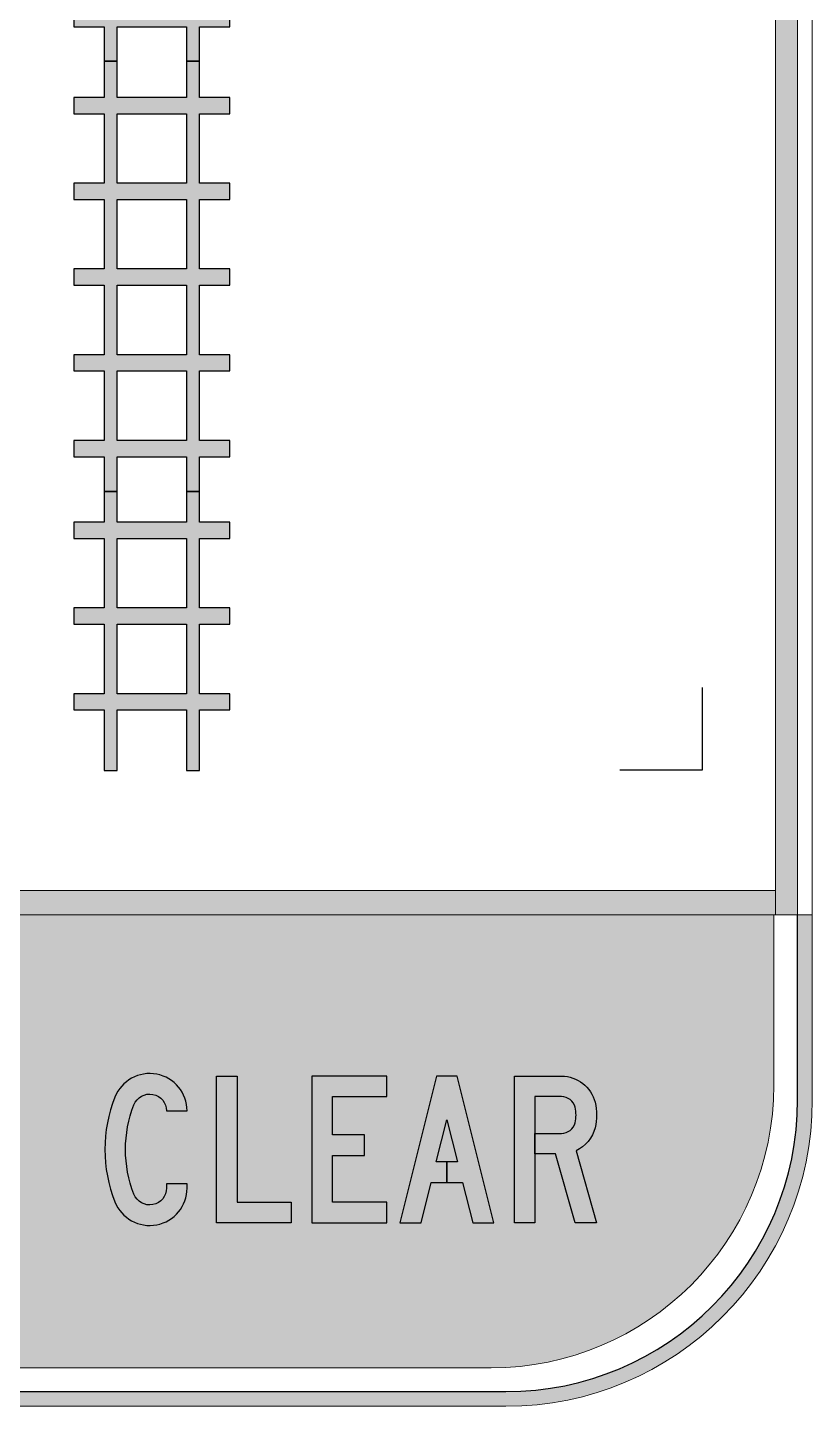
# Model space of a CAD drawing. Header units: millimetres. Extents: x 1 to 237, y 48 to 174.
# Drawn here: x 59.2 to 91.3, y 53.6 to 109.9 of the extents above; entities that cross this region are included whole.
import ezdxf

# ---------------------------------------------------------------- set-up
doc = ezdxf.new("R2010")
doc.units = ezdxf.units.MM
doc.layers.add('A.S.1743 RED COLOUR', color=7, linetype='Continuous', lineweight=0, true_color=0xaa272f)
for name, color, linetype in [('GREY', 8, 'Continuous'), ('L18', 4, 'Continuous'), ('RED Standard Colour', 10, 'Continuous'), ('WHITE COLOUR LAYER', 255, 'Continuous')]:
    doc.layers.add(name, color=color, linetype=linetype)
doc.layers.add('GSBWFILL', color=4, linetype='Continuous', lineweight=0)

# ---------------------------------------------------------------- blocks, each defined once
blk = doc.blocks.new('xU257')
at = {"layer": 'WHITE COLOUR LAYER'}
for points in [[(-333.8585094752875, 74.41861407672332), (-342.2585094752876, 74.41861407672332), (-342.2585094752876, 14.41861407672332), (-333.8585094752875, 14.41861407672332), (-333.8585094752875, 33.6186140767233), (-328.111157276149, 43.76978159727986), (-317.5825880218861, 14.41861407672331), (-308.6585094752877, 14.41861407672332), (-322.6482153576405, 53.41861407672332), (-310.7585094752876, 74.41861407672332), (-320.4114062920478, 74.41861407672332), (-333.8585094752875, 50.66788637645544)], [(-290.0585094752864, 22.81861407672318), (-290.0585094752864, 42.01861407672317), (-276.9141472172087, 42.01861407672317), (-276.9141472172087, 50.4186140767232), (-290.0585094752864, 50.4186140767232), (-290.0585094752864, 66.01861407672317), (-267.8585094752866, 66.01861407672317), (-267.8585094752866, 74.4186140767232), (-298.4585094752865, 74.4186140767232), (-298.4585094752865, 14.4186140767232), (-267.8585094752866, 14.4186140767232), (-267.8585094752866, 22.81861407672318)], [(-249.2585094752853, 22.81861407672318), (-249.2585094752853, 42.01861407672317), (-236.1141472172076, 42.01861407672317), (-236.1141472172076, 50.4186140767232), (-249.2585094752853, 50.4186140767232), (-249.2585094752853, 66.01861407672317), (-227.0585094752855, 66.01861407672317), (-227.0585094752855, 74.4186140767232), (-257.6585094752854, 74.4186140767232), (-257.6585094752854, 14.4186140767232), (-227.0585094752855, 14.4186140767232), (-227.0585094752855, 22.81861407672318)], [(-197.8613672014699, 66.01861407672334, -0.3100289792550425), (-192.543539073371, 62.37061407672337, -0.1862436022909782), (-192.543539073371, 52.86661407672331, -0.3100289792550441), (-197.8613672014699, 49.21861407672333), (-208.4555094752843, 49.21861407672333), (-208.4555094752843, 40.81861407672329), (-197.8613672014699, 40.81861407672329, 0.3100289792550419), (-184.706739726699, 49.84261407672315, 0.186243602290981), (-184.706739726699, 65.39461407672344, 0.310028979255042), (-197.8613672014699, 74.41861407672332), (-216.8585094752843, 74.41861407672332), (-216.8585094752843, 14.41861407672332), (-208.4585094752842, 14.41861407672332), (-208.4585094752842, 66.01861407672334)], [(-112.1585094752841, 66.01861407672317), (-123.258509475284, 66.01861407672317), (-123.258509475284, 74.4186140767232), (-92.65850947528406, 74.4186140767232), (-92.65850947528406, 66.01861407672317), (-103.758509475284, 66.01861407672317), (-103.758509475284, 14.4186140767232), (-112.1585094752841, 14.4186140767232)], [(-84.25850947528306, 14.41861407672332), (-75.85850947528297, 14.41861407672332), (-75.85850947528297, 66.01861407672334), (-64.9777128155761, 66.01861407672334, -0.3448814639906147), (-59.44430735419883, 61.68661407672337, -0.1217796334961353), (-59.44430735419884, 55.3506140767233, -0.3448814639906148), (-64.9777128155761, 51.01861407672334), (-75.85550947528304, 51.01861407672334), (-75.85550947528304, 42.6186140767233), (-67.4214701867113, 42.6186140767233), (-59.3923517418425, 14.41861407672332), (-50.65850947528315, 14.41861407672332), (-59.05850947528302, 43.92123028876637, 0.2276138286676584), (-51.28981509532694, 53.3346140767234, 0.1217796334961323), (-51.28981509532694, 63.70261407672324, 0.3448814639906161), (-64.97771281557607, 74.41861407672332), (-84.25850947528306, 74.41861407672332)], [(-26.05850947528211, 56.58452682153495), (-21.74203128907925, 39.31861407672329), (-26.05550947528218, 39.31861407672329), (-26.05550947528218, 30.91861407672332), (-19.64203128907934, 30.91861407672331), (-15.51703128907934, 14.41861407672332), (-6.858509475282062, 14.41861407672331), (-21.85850947528206, 74.41861407672332), (-30.25850947528215, 74.41861407672332), (-45.25850947528215, 14.41861407672331), (-36.5999876614851, 14.41861407672332), (-32.4749876614851, 30.91861407672332), (-26.05850947528211, 30.91861407672332), (-26.05850947528211, 39.31861407672329), (-30.37498766148497, 39.31861407672329)], [(4.412825316839864, 65.79312173536661, 0.1904761904761903), (4.412825316839863, 23.04410641808001, 0.82750277744914), (33.94149052471721, 28.66861407672332), (33.94149052471721, 30.31861407672335), (25.54149052471735, 30.31861407672329), (25.54149052471735, 28.66861407672334, -0.8275027774491394), (12.22464150940005, 26.13207140713909, -0.1904761904761905), (12.22464150940004, 62.70515674630757, -0.8275027774491411), (25.54149052471735, 60.16861407672332), (33.94149052471721, 60.16861407672332, 0.8275027774491411)], [(54.34149052471776, 74.41861407672332), (45.94149052471766, 74.41861407672332), (45.94149052471766, 14.41861407672332), (54.34149052471776, 14.41861407672332), (54.34149052471776, 33.6186140767233), (60.08884272385626, 43.76978159727986), (70.61741197811921, 14.41861407672331), (79.54149052471757, 14.41861407672332), (65.55178464236474, 53.41861407672332), (77.44149052471766, 74.41861407672332), (67.78859370795749, 74.41861407672332), (54.34149052471776, 50.66788637645544)], [(184.4128253168417, 65.79312173536661, 0.1904761904761903), (184.4128253168417, 23.04410641808001, 0.82750277744914), (213.941490524719, 28.66861407672332), (213.941490524719, 30.31861407672335), (205.5414905247192, 30.31861407672329), (205.5414905247192, 28.66861407672334, -0.8275027774491394), (192.2246415094019, 26.13207140713909, -0.1904761904761905), (192.2246415094019, 62.70515674630757, -0.8275027774491411), (205.5414905247192, 60.16861407672332), (213.941490524719, 60.16861407672332, 0.8275027774491411)], [(225.9414905247195, 74.4186140767232), (234.3414905247196, 74.4186140767232), (234.3414905247196, 22.81861407672318), (256.5414905247194, 22.81861407672318), (256.5414905247194, 14.4186140767232), (225.9414905247195, 14.4186140767232)], [(273.3414905247205, 22.81861407672318), (273.3414905247205, 42.01861407672317), (286.4858527827982, 42.01861407672317), (286.4858527827982, 50.4186140767232), (273.3414905247205, 50.4186140767232), (273.3414905247205, 66.01861407672317), (295.5414905247203, 66.01861407672317), (295.5414905247203, 74.4186140767232), (264.9414905247204, 74.4186140767232), (264.9414905247204, 14.4186140767232), (295.5414905247203, 14.4186140767232), (295.5414905247203, 22.81861407672318)], [(320.1414905247213, 56.58452682153495), (324.4579687109242, 39.31861407672329), (320.1444905247213, 39.31861407672329), (320.1444905247213, 30.91861407672332), (326.5579687109241, 30.91861407672331), (330.6829687109241, 14.41861407672332), (339.3414905247214, 14.41861407672331), (324.3414905247214, 74.41861407672332), (315.9414905247213, 74.41861407672332), (300.9414905247213, 14.41861407672331), (309.6000123385184, 14.41861407672332), (313.7250123385184, 30.91861407672332), (320.1414905247213, 30.91861407672332), (320.1414905247213, 39.31861407672329), (315.8250123385185, 39.31861407672329)], [(347.7414905247215, 14.41861407672332), (356.1414905247216, 14.41861407672332), (356.1414905247216, 66.01861407672334), (367.0222871844285, 66.01861407672334, -0.3448814639906147), (372.5556926458057, 61.68661407672337, -0.1217796334961353), (372.5556926458057, 55.3506140767233, -0.3448814639906148), (367.0222871844285, 51.01861407672334), (356.1444905247215, 51.01861407672334), (356.1444905247215, 42.6186140767233), (364.5785298132932, 42.6186140767233), (372.607648258162, 14.41861407672332), (381.3414905247214, 14.41861407672332), (372.9414905247215, 43.92123028876637, 0.2276138286676584), (380.7101849046776, 53.3346140767234, 0.1217796334961323), (380.7101849046776, 63.70261407672324, 0.3448814639906161), (367.0222871844285, 74.41861407672332), (347.7414905247215, 74.41861407672332)]]:
    blk.add_hatch(color=256, dxfattribs=at).paths.add_polyline_path(points)
h = blk.add_hatch(color=256, dxfattribs=at)
edge = h.paths.add_edge_path()
edge.add_ellipse((-89.80016320178129, -243.0047871427959), major_axis=(-0.000141214492434077, 344.7373032223096), ratio=0.9999997560832006, start_angle=325.3909136444338, end_angle=327.10462538884815, ccw=False)
edge.add_ellipse((96.09811370986858, 26.37899969973455), major_axis=(6.652091662209544e-06, 17.43650757557), ratio=0.9999997560831042, start_angle=307.88453943523416, end_angle=325.3909589730145, ccw=False)
edge.add_ellipse((102.0643003755508, 31.02096176960737), major_axis=(1.170912433739543e-06, 9.877194607283052), ratio=0.9999997560832031, start_angle=270.0000067922445, end_angle=307.88452436893357, ccw=False)
edge.add_ellipse((100.3608919486967, 31.02096176960816), major_axis=(-1.272611264048549e-06, 11.58060344962854), ratio=0.9999997560830898, start_angle=260.8628950254252, end_angle=269.99999370367135, ccw=False)
edge.add_ellipse((102.4933132936349, 30.67798682448796), major_axis=(4.196843329699215e-08, 9.420775951049464), ratio=0.9999997560831416, start_angle=227.2967340433791, end_angle=260.86290157700194, ccw=False)
edge.add_ellipse((103.6611804198355, 29.60018652287431), major_axis=(4.637045980946032e-07, 7.831572446150958), ratio=0.9999997560831377, start_angle=180.0000033924617, end_angle=227.2967371806064, ccw=False)
edge.add_ellipse((103.6611804198353, 30.91881773392555), major_axis=(1.036407962353523e-06, 9.150203657202153), ratio=0.9999997560829311, start_angle=161.078960015298, end_angle=180.0000064896716, ccw=False)
edge.add_ellipse((102.6183727925179, 27.87667207805964), major_axis=(-4.040889080522715e-07, 5.934290339093451), ratio=0.9999997560831964, start_angle=139.3132967064176, end_angle=161.0789496241378, ccw=False)
edge.add_ellipse((105.0787122255106, 30.73842474542062), major_axis=(6.087661342847727e-07, 9.708267208084107), ratio=0.9999997560831262, start_angle=109.4306430600183, end_angle=139.3133042006959, ccw=False)
edge.add_ellipse((108.8702619377523, 32.07582567881303), major_axis=(5.352481244335621e-07, 13.7287768131565), ratio=0.9999997560831122, start_angle=90.00110456549481, end_angle=109.430270710071, ccw=False)
edge.add_line((95.14148847581714, 32.07556154651866), (86.74149052471876, 32.07556154651866))
edge.add_ellipse((108.8702619087874, 32.07582567128293), major_axis=(-1.851738922286065e-06, 22.12877678322895), ratio=0.9999997560830339, start_angle=90.00067907673369, end_angle=109.4304045150751)
edge.add_ellipse((105.0787122255106, 30.73842474542062), major_axis=(-6.155751671775347e-07, 18.10826720808454), ratio=0.9999997560831058, start_angle=109.4306375195114, end_angle=139.3132986601874)
edge.add_ellipse((102.6183727925179, 27.87667207805953), major_axis=(-2.987381532154082e-06, 14.33429033909334), ratio=0.9999997560832123, start_angle=139.3132886670088, end_angle=161.0789415847266)
edge.add_ellipse((103.6611804198353, 30.91881773392561), major_axis=(-1.658965511313553e-07, 17.5502036572023), ratio=0.999999756083098, start_angle=161.0789529840302, end_angle=179.9999994584016)
edge.add_ellipse((103.6611804198355, 29.60018652287431), major_axis=(3.633154336474018e-07, 16.231572446151), ratio=0.9999997560831246, start_angle=180.0000012824663, end_angle=227.2967350706103)
edge.add_ellipse((102.4933132936367, 30.67798682448711), major_axis=(-3.261970941628492e-06, 17.82077595104589), ratio=0.9999997560831922, start_angle=227.2967233005352, end_angle=260.8628908341615)
edge.add_ellipse((100.3608919487024, 31.02096176960771), major_axis=(-6.529054334874547e-06, 19.98060344959749), ratio=0.9999997560843303, start_angle=260.8628825992254, end_angle=269.9999812774826)
edge.add_ellipse((102.0643003755508, 31.02096176960737), major_axis=(-3.734099974945906e-07, 18.2771946072841), ratio=0.9999997560831209, start_angle=269.9999988294259, end_angle=307.8845164061107)
edge.add_ellipse((96.09811370986836, 26.37899969973449), major_axis=(-5.342453821293152e-06, 25.83650757557342), ratio=0.9999997560831375, start_angle=-52.11549427089231, end_angle=-34.60907473311667)
edge.add_ellipse((-89.80016320178106, -243.0047871427942), major_axis=(3.918966688565106e-06, 353.1373032223103), ratio=0.9999997560831341, start_angle=-34.60906224969317, end_angle=-32.89535050527851)
edge.add_ellipse((107.7354370576993, 62.39316636821007), major_axis=(-1.182772038948497e-05, 10.57720351891233), ratio=0.9999997560832363, start_angle=133.0175353010033, end_angle=147.1045847891551, ccw=False)
edge.add_ellipse((105.182872102285, 60.01139416481516), major_axis=(1.595739218391298e-07, 7.086010333342606), ratio=0.9999997560831323, start_angle=90.00000129027569, end_angle=133.0176006609939, ccw=False)
edge.add_ellipse((105.1540742467521, 60.01138868952484), major_axis=(1.515003574093909e-07, 7.057212470787623), ratio=0.9999997560831133, start_angle=359.9998818269548, end_angle=449.9999567774525, ccw=False)
edge.add_ellipse((105.1540889244782, 60.53792025443306), major_axis=(-3.841668517584085e-07, 6.53068090586409), ratio=0.9999997560831704, start_angle=318.67846814809025, end_angle=359.9999963722307, ccw=False)
edge.add_ellipse((104.6551106640936, 59.97037530703676), major_axis=(-6.283418625597883e-07, 7.286383686798736), ratio=0.9999997560831042, start_angle=269.9999950590952, end_angle=318.6784665776032, ccw=False)
edge.add_line((111.9414925736203, 59.97037530703676), (120.3414905247184, 59.97037530703676))
edge.add_ellipse((104.6551106640936, 59.97037530703676), major_axis=(4.962394877465376e-07, 15.68638368679838), ratio=0.9999997560831337, start_angle=-89.99999818744575, end_angle=-41.32152666893488)
edge.add_ellipse((105.1540889244782, 60.53792025443306), major_axis=(-3.071549122186359e-07, 14.93068090586405), ratio=0.999999756083148, start_angle=-41.32152966018196, end_angle=-1.436039293008929e-06)
edge.add_ellipse((105.1540687714632, 60.01139416481521), major_axis=(-4.825792564521863e-09, 15.45720699549512), ratio=0.9999997560831264, start_angle=-7.496838461612788e-05, end_angle=89.99999998211206)
edge.add_ellipse((105.1828721022839, 60.0113941648147), major_axis=(1.899286810749019e-07, 15.48601033334143), ratio=0.9999997560831249, start_angle=90.00000070270391, end_angle=133.0176000734255)
edge.add_ellipse((107.7354370576995, 62.39316636821002), major_axis=(-4.325502566862078e-06, 18.97720351891704), ratio=0.9999997560831535, start_angle=133.0175863112055, end_angle=147.1046357993634)
for p, q in [((111.9414925736203, 59.97037530703676), (120.3414905247184, 59.97037530703676)), ((95.14148847581714, 32.07556154651866), (86.74149052471876, 32.07556154651866))]:
    blk.add_line(p, q, dxfattribs=at)
for points in [[(-328.111157276149, 43.76978159727986), (-333.8585094752875, 33.6186140767233), (-333.8585094752875, 14.41861407672332), (-342.2585094752876, 14.41861407672332), (-342.2585094752876, 74.41861407672332), (-333.8585094752875, 74.41861407672332), (-333.8585094752875, 50.66788637645544), (-320.4114062920478, 74.41861407672332), (-310.7585094752876, 74.41861407672332), (-322.6482153576405, 53.41861407672332), (-308.6585094752877, 14.41861407672332), (-317.5825880218861, 14.41861407672332)], [(-290.0585094752864, 22.81861407672329), (-290.0585094752864, 42.01861407672334), (-276.9141472172087, 42.01861407672334), (-276.9141472172087, 50.41861407672332), (-290.0585094752864, 50.41861407672332), (-290.0585094752864, 66.01861407672334), (-267.8585094752866, 66.01861407672334), (-267.8585094752866, 74.41861407672332), (-298.4585094752865, 74.41861407672332), (-298.4585094752865, 14.41861407672332), (-267.8585094752866, 14.41861407672332), (-267.8585094752866, 22.81861407672329)], [(-249.2585094752853, 22.81861407672329), (-249.2585094752853, 42.01861407672334), (-236.1141472172076, 42.01861407672334), (-236.1141472172076, 50.41861407672332), (-249.2585094752853, 50.41861407672332), (-249.2585094752853, 66.01861407672334), (-227.0585094752855, 66.01861407672334), (-227.0585094752855, 74.41861407672332), (-257.6585094752854, 74.41861407672332), (-257.6585094752854, 14.41861407672332), (-227.0585094752855, 14.41861407672332), (-227.0585094752855, 22.81861407672329)], [(-112.1585094752841, 66.01861407672334), (-123.258509475284, 66.01861407672334), (-123.258509475284, 74.41861407672332), (-92.65850947528406, 74.41861407672332), (-92.65850947528406, 66.01861407672334), (-103.758509475284, 66.01861407672334), (-103.758509475284, 14.41861407672332), (-112.1585094752841, 14.41861407672332)], [(-26.05850947528211, 39.31861407672329), (-30.37498766148497, 39.31861407672329), (-26.05850947528211, 56.58452682153495), (-21.74203128907925, 39.31861407672329), (-26.05550947528218, 39.31861407672329), (-26.05550947528218, 30.91861407672332), (-19.64203128907934, 30.91861407672332), (-15.51703128907934, 14.41861407672332), (-6.858509475282062, 14.41861407672332), (-21.85850947528206, 74.41861407672332), (-30.25850947528215, 74.41861407672332), (-45.25850947528215, 14.41861407672332), (-36.5999876614851, 14.41861407672332), (-32.4749876614851, 30.91861407672332), (-26.05850947528211, 30.91861407672332)], [(60.08884272385626, 43.76978159727986), (54.34149052471776, 33.6186140767233), (54.34149052471776, 14.41861407672332), (45.94149052471766, 14.41861407672332), (45.94149052471766, 74.41861407672332), (54.34149052471776, 74.41861407672332), (54.34149052471776, 50.66788637645544), (67.78859370795749, 74.41861407672332), (77.44149052471766, 74.41861407672332), (65.55178464236474, 53.41861407672332), (79.54149052471757, 14.41861407672332), (70.61741197811921, 14.41861407672332)], [(225.9414905247195, 74.41861407672332), (234.3414905247196, 74.41861407672332), (234.3414905247196, 22.81861407672329), (256.5414905247194, 22.81861407672329), (256.5414905247194, 14.41861407672332), (225.9414905247195, 14.41861407672332)], [(273.3414905247205, 22.81861407672329), (273.3414905247205, 42.01861407672334), (286.4858527827982, 42.01861407672334), (286.4858527827982, 50.41861407672332), (273.3414905247205, 50.41861407672332), (273.3414905247205, 66.01861407672334), (295.5414905247203, 66.01861407672334), (295.5414905247203, 74.41861407672332), (264.9414905247204, 74.41861407672332), (264.9414905247204, 14.41861407672332), (295.5414905247203, 14.41861407672332), (295.5414905247203, 22.81861407672329)], [(320.1414905247213, 39.31861407672329), (315.8250123385185, 39.31861407672329), (320.1414905247213, 56.58452682153495), (324.4579687109242, 39.31861407672329), (320.1444905247213, 39.31861407672329), (320.1444905247213, 30.91861407672332), (326.5579687109241, 30.91861407672332), (330.6829687109241, 14.41861407672332), (339.3414905247214, 14.41861407672332), (324.3414905247214, 74.41861407672332), (315.9414905247213, 74.41861407672332), (300.9414905247213, 14.41861407672332), (309.6000123385184, 14.41861407672332), (313.7250123385184, 30.91861407672332), (320.1414905247213, 30.91861407672332)]]:
    blk.add_lwpolyline(points, close=True, dxfattribs=at)
for points in [[(-197.8613672014699, 49.21861407672333), (-208.4555094752843, 49.21861407672333), (-208.4555094752843, 40.81861407672329), (-197.8613672014699, 40.81861407672329, 0.3100289792550437), (-184.706739726699, 49.84261407672329, 0.1862436022909776), (-184.706739726699, 65.39461407672331, 0.3100289792550436), (-197.8613672014699, 74.41861407672332), (-216.8585094752843, 74.41861407672332), (-216.8585094752843, 14.41861407672332), (-208.4585094752842, 14.41861407672332), (-208.4585094752842, 66.01861407672334), (-197.8613672014699, 66.01861407672334, -0.3100289792550436), (-192.543539073371, 62.37061407672331, -0.1862436022909774), (-192.543539073371, 52.86661407672329, -0.3100289792550437)], [(-64.97771281557607, 51.01861407672334, 0.3448814639906154), (-59.44430735419883, 55.35061407672333, 0.1217796334961341), (-59.44430735419883, 61.68661407672334, 0.3448814639906151), (-64.97771281557607, 66.01861407672334), (-75.85850947528297, 66.01861407672334), (-75.85850947528297, 14.41861407672332), (-84.25850947528306, 14.41861407672332), (-84.25850947528306, 74.41861407672332), (-64.97771281557607, 74.41861407672332, -0.3448814639906151), (-51.28981509532696, 63.70261407672331, -0.1217796334961341), (-51.28981509532696, 53.33461407672331, -0.2276138286676568), (-59.05850947528302, 43.92123028876637), (-50.65850947528315, 14.41861407672332), (-59.3923517418425, 14.41861407672332), (-67.4214701867113, 42.6186140767233), (-75.85550947528304, 42.6186140767233), (-75.85550947528304, 51.01861407672334)], [(25.54149052471735, 28.66861407672332, -0.8275027774491405), (12.22464150940004, 26.13207140713911, -0.1904761904761905), (12.22464150940004, 62.70515674630758, -0.8275027774491404), (25.54149052471735, 60.16861407672332), (33.94149052471721, 60.16861407672332, 0.8275027774491404), (4.412825316839871, 65.79312173536664, 0.1904761904761905), (4.412825316839871, 23.04410641807999, 0.8275027774491405), (33.94149052471721, 28.66861407672332), (33.94149052471721, 30.31861407672335), (25.54149052471735, 30.31861407672329)], [(205.5414905247192, 28.66861407672332, -0.8275027774491405), (192.2246415094019, 26.13207140713911, -0.1904761904761905), (192.2246415094019, 62.70515674630758, -0.8275027774491404), (205.5414905247192, 60.16861407672332), (213.941490524719, 60.16861407672332, 0.8275027774491404), (184.4128253168417, 65.79312173536664, 0.1904761904761905), (184.4128253168417, 23.04410641807999, 0.8275027774491405), (213.941490524719, 28.66861407672332), (213.941490524719, 30.31861407672335), (205.5414905247192, 30.31861407672329)], [(367.0222871844285, 51.01861407672334, 0.3448814639906154), (372.5556926458057, 55.35061407672333, 0.1217796334961341), (372.5556926458057, 61.68661407672334, 0.3448814639906151), (367.0222871844285, 66.01861407672334), (356.1414905247216, 66.01861407672334), (356.1414905247216, 14.41861407672332), (347.7414905247215, 14.41861407672332), (347.7414905247215, 74.41861407672332), (367.0222871844285, 74.41861407672332, -0.3448814639906151), (380.7101849046776, 63.70261407672331, -0.1217796334961341), (380.7101849046776, 53.33461407672331, -0.2276138286676568), (372.9414905247215, 43.92123028876637), (381.3414905247214, 14.41861407672332), (372.607648258162, 14.41861407672332), (364.5785298132932, 42.6186140767233), (356.1444905247215, 42.6186140767233), (356.1444905247215, 51.01861407672334)]]:
    blk.add_lwpolyline(points, format="xyb", close=True, dxfattribs=at)
for centre, major_axis, ratio, start_param, end_param in [((105.1540687714632, 60.01139416481521), (-4.825792564521863e-09, 15.45720699549512), 0.9999997560831264, -1.308445146452897e-06, 1.570796326482693), ((105.1540889244782, 60.53792025443306), (-3.071549122186359e-07, 14.93068090586405), 0.999999756083148, -0.7211967445306688, -2.506361385101741e-08), ((104.6551106640936, 59.97037530703676), (4.962394877465359e-07, 15.68638368679835), 0.9999997560831337, -1.570796295159857, -0.7211966923235585), ((105.1540742467521, 60.01138868952484), (1.488579093893573e-07, 7.057212470787619), 0.9999997560831135, -2.062883158071571e-06, 1.5707955720447), ((105.1540889244782, 60.53792025443306), (-3.825413212995263e-07, 6.530680905864063), 0.9999997560831699, -0.721196782534629, -6.30676111335049e-08), ((104.6551106640936, 59.97037530703676), (-6.318560787933426e-07, 7.286383686798716), 0.9999997560831042, 4.712388893667334, 5.561988496503583), ((105.1828721022839, 60.0113941648147), (1.899286810749018e-07, 15.48601033334143), 0.9999997560831249, 1.570796339059394, 2.321595084382325), ((105.182872102285, 60.01139416481516), (1.614187070627035e-07, 7.086010333342606), 0.9999997560831323, 1.570796349574797, 2.32159509489767), ((107.7354370576993, 62.39316636821007), (-1.171795366387323e-05, 10.57720351891243), 0.999999756083236, 2.321593964267963, 2.567459359727596), ((-89.80016320178106, -243.0047871427942), (5.901502751877566e-06, 353.13730322231), 0.9999997560831329, -0.6040420816707557, -0.5741321693006245), ((107.7354370576995, 62.39316636821002), (-4.325502566862078e-06, 18.97720351891703), 0.9999997560831535, 2.321594844186274, 2.567460239646011), ((-89.80016320178129, -243.0047871427959), (5.714698347820745e-06, 344.7373032223128), 0.9999997560831216, -0.6040420818054315, -0.5741321694353003), ((96.09811370986836, 26.37899969973449), (-5.342453821293152e-06, 25.83650757557342), 0.9999997560831375, -0.9095869663313124, -0.6040423051616637), ((96.09811370986858, 26.37899969973455), (6.620713867946002e-06, 17.43650757557001), 0.9999997560831042, -0.9095863798479733, -0.6040417186782423), ((102.0643003755508, 31.02096176960737), (-3.734099974945906e-07, 18.2771946072841), 0.9999997560831209, 4.712388959954317, 5.37359852719713), ((102.0643003755508, 31.02096176960737), (1.166657663515457e-06, 9.877194607283057), 0.9999997560832027, -1.570796208678627, -0.9095866414357453), ((108.8702619087874, 32.07582567128293), (-1.851021750449063e-06, 22.1287767832289), 0.9999997560830339, 1.57080817895218, 1.909920860609738), ((108.8702619377523, 32.07582567881303), (5.627041614727174e-07, 13.72877681315646), 0.9999997560831144, 1.570815607099473, 1.90991852723934), ((102.4933132936349, 30.67798682448796), (-4.537128297654648e-07, 9.42077595104923), 0.9999997560831616, 3.967076335471083, 4.552916476208842), ((100.3608919486967, 31.02096176960816), (-1.247483686102489e-06, 11.58060344962871), 0.9999997560830747, 4.552916416647806, 4.712388872662821), ((100.3608919487024, 31.02096176960771), (-6.529054334874547e-06, 19.98060344959749), 0.9999997560843303, 4.552916197599906, 4.712388653615116), ((105.0787122255106, 30.73842474542062), (-6.155751671775347e-07, 18.10826720808454), 0.9999997560831058, 1.909924927271914, 2.431475753434475), ((105.0787122255106, 30.73842474542062), (6.07379422752191e-07, 9.708267208084084), 0.999999756083126, 1.909925023829164, 2.431475849991752), ((102.6183727925179, 27.87667207805964), (-4.200818742604093e-07, 5.934290339093453), 0.9999997560831972, 2.431475716639751, 2.811358023900278), ((103.6611804198355, 29.60018652287431), (4.595520187919681e-07, 7.831572446150956), 0.9999997560831375, 3.141592712269184, 3.967076442311559), ((102.4933132936367, 30.67798682448711), (-2.791863247510185e-06, 17.82077595104618), 0.9999997560831819, 3.967076226968612, 4.552916367706406), ((102.6183727925179, 27.87667207805953), (-2.98738153215408e-06, 14.33429033909333), 0.9999997560832123, 2.431475579020606, 2.811357886281092), ((103.6611804198353, 30.91881773392555), (1.035036448453519e-06, 9.150203657202153), 0.9999997560829311, 2.811358207805356, 3.14159276670604), ((103.6611804198355, 29.60018652287431), (3.633154336474018e-07, 16.231572446151), 0.9999997560831246, 3.141592675973054, 3.967076406015416), ((103.6611804198353, 30.91881773392561), (-1.658965511313553e-07, 17.5502036572023), 0.999999756083098, 2.811358085236471, 3.141592644137118)]:
    blk.add_ellipse(centre, major_axis=major_axis, ratio=ratio, start_param=start_param, end_param=end_param, dxfattribs=at)

msp = doc.modelspace()

# ---------------------------------------------------------------- hatches: boundary and pattern name
at = {"layer": 'GSBWFILL'}
h = msp.add_hatch(color=256, dxfattribs=at)
h.dxf.hatch_style = 1
edge = h.paths.add_edge_path()
edge.add_line((90.64788589749543, 73.64356983005392), (90.64788589749543, 160.5185698300538))
edge.add_arc((78.12288589749542, 160.5185698300538), 12.525, 0, 90)
edge.add_line((78.12288589749542, 173.0435698300538), (14.37288589749534, 173.0435698300538))
edge.add_arc((14.37288589749534, 160.5185698300538), 12.525, 90, 180)
edge.add_line((1.847885897495337, 160.5185698300538), (1.847885897495371, 73.6435698300539))
edge.add_line((1.847885897495371, 73.64356983005392), (2.747885897495371, 73.64356983005392))
edge.add_line((2.747885897495371, 73.64356983005392), (2.747885897495348, 160.5185698300538))
edge.add_arc((14.37288589749535, 160.5185698300538), 11.625, 90, 180, ccw=False)
edge.add_line((14.37288589749535, 172.1435698300538), (78.12288589749542, 172.1435698300538))
edge.add_arc((78.12288589749542, 160.5185698300538), 11.625, 0, 90, ccw=False)
edge.add_line((89.74788589749542, 160.5185698300538), (89.74788589749538, 73.6435698300539))
edge.add_line((89.74788589749538, 73.64356983005392), (90.64788589749543, 73.64356983005392))
h = msp.add_hatch(color=256, dxfattribs=at)
h.dxf.hatch_style = 1
h.paths.add_polyline_path([(2.747885897495348, 74.64356983005392), (89.74788589749545, 74.64356983005392), (89.74788589749545, 73.64356983005392), (2.747885897495348, 73.64356983005392)])
at = {"layer": 'L18'}
h = msp.add_hatch(color=256, dxfattribs=at)
h.dxf.hatch_style = 1
h.paths.add_polyline_path([(65.66499527249543, 111.0498198300538), (65.66499527249543, 110.6224760800539), (62.8307765224954, 110.622476080054), (62.8307765224954, 111.0498198300538), (62.2995265224954, 111.0498198300538), (62.2995265224954, 110.6224760800539), (61.06038589749542, 110.6224760800538), (61.06038589749542, 109.9584135800539), (62.2995265224954, 109.9584135800538), (62.2995265224954, 108.554348789436), (62.8307765224954, 108.554348789436), (62.8307765224954, 109.9584135800538), (65.66499527249543, 109.9584135800538), (65.66499527249543, 108.554348789436), (66.19624527249543, 108.554348789436), (66.19624527249543, 109.9584135800536), (67.43538589749542, 109.9584135800539), (67.43538589749542, 110.6224760800538), (66.19624527249543, 110.6224760800539), (66.19624527249543, 111.0498198300538)])
h = msp.add_hatch(color=256, dxfattribs=at)
h.dxf.hatch_style = 1
h.paths.add_polyline_path([(62.2995265224954, 92.37665899881786), (62.2995265224954, 90.95565899881785), (62.8307765224954, 90.95565899881785), (62.8307765224954, 92.37665899881786), (65.66499527249543, 92.37665899881786), (65.66499527249543, 90.95565899881785), (66.19624527249543, 90.95565899881785), (66.19624527249543, 92.37665899881786), (67.43538589749532, 92.37665899881786), (67.43538589749542, 93.04065899881789), (66.19624527249543, 93.04065899881789), (66.19624527249543, 95.8826589988179), (67.43538589749542, 95.8826589988179), (67.43538589749542, 96.5467214988179), (66.19624527249543, 96.54672149881817), (66.19624527249543, 99.3889089988179), (67.43538589749542, 99.3889089988179), (67.43538589749542, 100.0529714988179), (66.19624527249543, 100.0529714988182), (66.19624527249543, 102.8951589988178), (67.43538589749542, 102.8951589988179), (67.43538589749542, 103.5592214988179), (66.19624527249543, 103.5592214988183), (66.19624527249543, 106.4014089988179), (67.43538589749542, 106.4014089988179), (67.43538589749542, 107.0654714988179), (66.19624527249543, 107.0654714988183), (66.19624527249543, 108.554348789436), (65.66499527249543, 108.554348789436), (65.66499527249543, 107.065471498818), (62.8307765224954, 107.0654714988181), (62.8307765224954, 108.554348789436), (62.2995265224954, 108.554348789436), (62.2995265224954, 107.065471498818), (61.06038589749542, 107.0654714988179), (61.06038589749542, 106.4014089988179), (62.2995265224954, 106.4014089988179), (62.2995265224954, 103.559221498818), (61.06038589749542, 103.5592214988179), (61.06038589749542, 102.8951589988179), (62.2995265224954, 102.8951589988179), (62.2995265224954, 100.052971498818), (61.06038589749542, 100.0529714988179), (61.06038589749542, 99.3889089988179), (62.2995265224954, 99.3889089988179), (62.2995265224954, 96.5467214988179), (61.06038589749542, 96.5467214988179), (61.06038589749542, 95.8826589988179), (62.2995265224954, 95.8826589988179), (62.2995265224954, 93.04065899881789), (61.06038589749542, 93.04065899881789), (61.06038589749542, 92.37665899881786)])
h.paths.add_polyline_path([(62.8307765224954, 93.04065899881789), (62.8307765224954, 95.88265899881782), (65.66499527249543, 95.8826589988179), (65.66499527249543, 93.04065899881789)], flags=16)
h.paths.add_polyline_path([(62.8307765224954, 96.54672149881809), (62.8307765224954, 99.38890899881781), (65.66499527249543, 99.3889089988179), (65.66499527249543, 96.54672149881799)], flags=16)
h.paths.add_polyline_path([(62.83077652249595, 100.0529714988181), (62.83077652249595, 102.8951589988178), (65.66499527249599, 102.8951589988179), (65.66499527249599, 100.052971498818)], flags=16)
h.paths.add_polyline_path([(62.8307765224954, 103.5592214988181), (62.8307765224954, 106.4014089988178), (65.66499527249543, 106.4014089988179), (65.66499527249543, 103.559221498818)], flags=16)
h = msp.add_hatch(color=256, dxfattribs=at)
h.dxf.hatch_style = 1
h.paths.add_polyline_path([(66.19624527249543, 79.54981983005382), (66.19624527249543, 82.02621210194539), (67.43538589749542, 82.02621210194548), (67.43538589749542, 82.69027460194539), (66.19624527249543, 82.69027460194566), (66.19624527249543, 85.5324621019453), (67.43538589749542, 85.53246210194548), (67.43538589749542, 86.19652460194538), (66.19624527249543, 86.19652460194575), (66.19624527249543, 89.03871210194539), (67.43538589749542, 89.03871210194548), (67.43538589749542, 89.70277460194539), (66.19624527249543, 89.70277460194575), (66.19624527249543, 90.95565899881785), (65.66499527249543, 90.95565899881785), (65.66499527249543, 89.70277460194548), (62.8307765224954, 89.70277460194558), (62.8307765224954, 90.95565899881785), (62.2995265224954, 90.95565899881785), (62.2995265224954, 89.70277460194548), (61.06038589749542, 89.70277460194539), (61.06038589749542, 89.03871210194548), (62.2995265224954, 89.03871210194539), (62.2995265224954, 86.19652460194548), (61.06038589749542, 86.19652460194538), (61.06038589749542, 85.53246210194548), (62.2995265224954, 85.53246210194538), (62.2995265224954, 82.69027460194548), (61.06038589749542, 82.69027460194539), (61.06038589749542, 82.02621210194548), (62.2995265224954, 82.02621210194539), (62.2995265224954, 79.54981983005382), (62.8307765224954, 79.54981983005382), (62.8307765224954, 82.0262121019453), (65.66499527249543, 82.02621210194539), (65.66499527249543, 79.54981983005382)])
h.paths.add_polyline_path([(65.66499527249599, 82.69027460194548), (62.83077652249595, 82.69027460194557), (62.83077652249595, 85.5324621019453), (65.66499527249599, 85.53246210194538)], flags=16)
h.paths.add_polyline_path([(65.66499527249543, 86.19652460194548), (62.8307765224954, 86.19652460194557), (62.8307765224954, 89.0387121019453), (65.66499527249543, 89.03871210194539)], flags=16)
at = {"layer": 'RED Standard Colour'}
h = msp.add_hatch(color=256, dxfattribs=at)
h.dxf.hatch_style = 1
edge = h.paths.add_edge_path()
edge.add_line((91.24788589749545, 66.08106983005382), (91.24788589749545, 71.74356983005381))
edge.add_line((91.24788589749545, 71.74356983005383), (91.24788589749545, 73.64356983005392))
edge.add_line((91.24788589749545, 73.64356983005392), (90.64788589749546, 73.64356983005392))
edge.add_line((90.64788589749544, 73.64356983005392), (90.64788589749544, 71.74356983005383))
edge.add_line((90.64788589749544, 71.74356983005383), (90.6478858974954, 66.08106983005378))
edge.add_arc((78.7228858974954, 66.08106983005382), 11.925, 270, 359.9999999999998, ccw=False)
edge.add_line((78.7228858974954, 54.15606983005382), (13.78075408455457, 54.15606983005384))
edge.add_arc((14.10620019881442, 66.41438413137291), 12.26263367646652, 181.520789005763, 268.4792109942381, ccw=False)
edge.add_line((1.847885897495348, 66.08893801711284), (1.847885897495348, 71.74356983005383))
edge.add_line((1.847885897495348, 71.74356983005383), (1.847885897495348, 73.64356983005395))
edge.add_line((1.847885897495348, 73.64356983005393), (1.247885897495348, 73.64356983005389))
edge.add_line((1.247885897495348, 73.64356983005389), (1.247885897495348, 71.74356983005383))
edge.add_line((1.247885897495348, 71.74356983005383), (1.247885897495405, 66.08106983005375))
edge.add_arc((14.10620019881443, 66.41438413137286), 12.86263367646647, 181.4848934660294, 268.5151065339708)
edge.add_line((13.77288589749535, 53.55606983005382), (78.72288589749544, 53.55606983005382))
edge.add_arc((78.72288589749544, 66.08106983005382), 12.52500000000001, 270, 360)
h = msp.add_hatch(color=256, dxfattribs=at)
h.dxf.hatch_style = 1
edge = h.paths.add_edge_path()
edge.add_line((2.747885897495348, 73.64356983005393), (2.747885897495348, 66.68106983005387))
edge.add_arc((14.42633651516559, 66.81011103615049), 11.67916351723159, 180.6330647669686, 269.737780407719)
edge.add_line((14.37288589749535, 55.13106983005382), (78.12288589749535, 55.13106983005382))
edge.add_arc((78.12288589749537, 66.68106983005386), 11.55000000000003, 269.9999999999999, 359.9999999999999)
edge.add_line((89.6728858974954, 66.68106983005383), (89.6728858974954, 73.64356983005389))
edge.add_line((89.6728858974954, 73.64356983005389), (2.747885897495351, 73.64356983005393))

# ---------------------------------------------------------------- linework, layer by layer
at = {"layer": 'A.S.1743 RED COLOUR'}
for points in [[(1.847885897495371, 73.64356983005392), (1.247885897495371, 73.64356983005392), (1.247885897495371, 71.74356983005383), (1.247885897495371, 66.08106983005382, 0.3991123665036098), (13.77288589749537, 53.55606983005382), (78.72288589749537, 53.55606983005382, 0.414213562373095), (91.2478858974954, 66.08106983005382), (91.2478858974954, 71.74356983005383), (91.2478858974954, 73.64356983005392), (90.64788589749543, 73.64356983005392)], [(1.247885897495371, 73.64356983005392), (1.247885897495371, 66.08106983005382, 0.3991123665036098), (13.77288589749537, 53.55606983005382), (78.72288589749542, 53.55606983005382, 0.414213562373095), (91.24788589749546, 66.08106983005382), (91.24788589749546, 73.64356983005392)], [(1.847885897495348, 73.64356983005392), (1.247885897495348, 73.64356983005392), (1.247885897495348, 71.74356983005383), (1.247885897495348, 66.08106983005382, 0.3991123665036098), (13.77288589749535, 53.55606983005382), (78.72288589749536, 53.55606983005382, 0.414213562373095), (91.24788589749538, 66.08106983005382), (91.24788589749538, 71.74356983005383), (91.24788589749538, 73.64356983005392), (90.6478858974954, 73.64356983005392)], [(1.247885897495348, 73.64356983005392), (1.247885897495348, 66.08106983005382, 0.3991123665036098), (13.77288589749535, 53.55606983005382), (78.7228858974954, 53.55606983005382, 0.414213562373095), (91.24788589749545, 66.08106983005382), (91.24788589749545, 73.64356983005392)]]:
    msp.add_lwpolyline(points, format="xyb", dxfattribs=at)
msp.add_lwpolyline([(2.747885897495348, 73.64356983005393), (2.747885897495348, 66.68106983005387, 0.4096442828383333), (14.37288589749535, 55.13106983005382), (78.12288589749535, 55.13106983005382, 0.4142135623730946), (89.6728858974954, 66.68106983005383), (89.6728858974954, 73.64356983005389)], format="xyb", close=True, dxfattribs=at)
at = {"layer": 'GREY'}
msp.add_lwpolyline([(86.74788589749534, 82.93731983005392), (86.74788589749534, 79.56231983005392), (83.37288589749534, 79.56231983005392)], dxfattribs=at)
at = {"layer": 'GSBWFILL'}
msp.add_lwpolyline([(91.2478858974954, 73.6435698300539), (91.24788589749542, 160.5185698300538, 0.414213562373095), (78.12288589749542, 173.6435698300538), (14.37288589749534, 173.6435698300538, 0.414213562373095), (1.247885897495337, 160.5185698300538), (1.247885897495371, 73.64356983005392)], format="xyb", dxfattribs=at)
at = {"layer": 'GSBWFILL', "linetype": 'Continuous', "transparency": 33554687}
msp.add_lwpolyline([(90.64788589749543, 73.64356983005392), (90.64788589749543, 160.5185698300538, 0.414213562373095), (78.12288589749542, 173.0435698300538), (14.37288589749534, 173.0435698300538, 0.414213562373095), (1.847885897495337, 160.5185698300538), (1.847885897495371, 73.64356983005392), (2.747885897495371, 73.64356983005392), (2.747885897495337, 160.5185698300538, -0.4142135623730951), (14.37288589749535, 172.1435698300538), (78.12288589749542, 172.1435698300538, -0.414213562373095), (89.74788589749542, 160.5185698300538), (89.74788589749538, 73.64356983005392)], format="xyb", close=True, dxfattribs=at).dxf.unprotected_set("ltscale", 0)
at = {"layer": 'GSBWFILL'}
msp.add_lwpolyline([(2.747885897495348, 74.64356983005392), (89.74788589749545, 74.64356983005392), (89.74788589749545, 73.64356983005392), (2.747885897495348, 73.64356983005392)], close=True, dxfattribs=at)
at = {"layer": 'L18'}
for points in [[(65.66499527249543, 111.0498198300538), (65.66499527249543, 110.6224760800539), (62.8307765224954, 110.622476080054), (62.8307765224954, 111.0498198300538), (62.2995265224954, 111.0498198300538), (62.2995265224954, 110.6224760800539), (61.06038589749542, 110.6224760800538), (61.06038589749542, 109.9584135800539), (62.2995265224954, 109.9584135800538), (62.2995265224954, 108.554348789436), (62.8307765224954, 108.554348789436), (62.8307765224954, 109.9584135800538), (65.66499527249543, 109.9584135800538), (65.66499527249543, 108.554348789436), (66.19624527249543, 108.554348789436), (66.19624527249543, 109.9584135800536), (67.43538589749542, 109.9584135800539), (67.43538589749542, 110.6224760800538), (66.19624527249543, 110.6224760800539), (66.19624527249543, 111.0498198300538)], [(62.2995265224954, 108.554348789436), (62.2995265224954, 107.065471498818), (61.06038589749542, 107.0654714988179), (61.06038589749542, 106.4014089988179), (62.2995265224954, 106.4014089988179), (62.2995265224954, 103.559221498818), (61.06038589749542, 103.5592214988179), (61.06038589749542, 102.8951589988179), (62.2995265224954, 102.8951589988179), (62.2995265224954, 100.052971498818), (61.06038589749542, 100.0529714988179), (61.06038589749542, 99.3889089988179), (62.2995265224954, 99.3889089988179), (62.2995265224954, 96.5467214988179), (61.06038589749542, 96.5467214988179), (61.06038589749542, 95.8826589988179), (62.2995265224954, 95.8826589988179), (62.2995265224954, 93.04065899881789), (61.06038589749542, 93.04065899881789), (61.06038589749542, 92.37665899881786), (62.2995265224954, 92.37665899881786), (62.2995265224954, 90.95565899881785), (62.8307765224954, 90.95565899881785), (62.8307765224954, 92.37665899881786), (65.66499527249543, 92.37665899881786), (65.66499527249543, 90.95565899881785), (66.19624527249543, 90.95565899881785), (66.19624527249543, 92.37665899881786), (67.43538589749532, 92.37665899881786), (67.43538589749542, 93.04065899881789), (66.19624527249543, 93.04065899881789), (66.19624527249543, 95.8826589988179), (67.43538589749542, 95.8826589988179), (67.43538589749542, 96.5467214988179), (66.19624527249543, 96.54672149881817), (66.19624527249543, 99.3889089988179), (67.43538589749542, 99.3889089988179), (67.43538589749542, 100.0529714988179), (66.19624527249543, 100.0529714988182), (66.19624527249543, 102.8951589988178), (67.43538589749542, 102.8951589988179), (67.43538589749542, 103.5592214988179), (66.19624527249543, 103.5592214988183), (66.19624527249543, 106.4014089988179), (67.43538589749542, 106.4014089988179), (67.43538589749542, 107.0654714988179), (66.19624527249543, 107.0654714988183), (66.19624527249543, 108.554348789436), (65.66499527249543, 108.554348789436), (65.66499527249543, 107.065471498818), (62.8307765224954, 107.0654714988181), (62.8307765224954, 108.554348789436), (62.2995265224954, 108.554348789436)], [(62.8307765224954, 103.5592214988181), (62.8307765224954, 106.4014089988178), (65.66499527249543, 106.4014089988179), (65.66499527249543, 103.559221498818), (62.8307765224954, 103.5592214988181)], [(62.83077652249595, 100.0529714988181), (62.83077652249595, 102.8951589988178), (65.66499527249599, 102.8951589988179), (65.66499527249599, 100.052971498818), (62.83077652249595, 100.0529714988181)], [(62.8307765224954, 96.54672149881809), (62.8307765224954, 99.38890899881781), (65.66499527249543, 99.3889089988179), (65.66499527249543, 96.54672149881799), (62.8307765224954, 96.54672149881809)], [(62.8307765224954, 93.04065899881789), (62.8307765224954, 95.88265899881782), (65.66499527249543, 95.8826589988179), (65.66499527249543, 93.04065899881789), (62.8307765224954, 93.04065899881789)], [(66.19624527249543, 79.54981983005382), (66.19624527249543, 82.02621210194539), (67.43538589749542, 82.02621210194548), (67.43538589749542, 82.69027460194539), (66.19624527249543, 82.69027460194566), (66.19624527249543, 85.5324621019453), (67.43538589749542, 85.53246210194548), (67.43538589749542, 86.19652460194538), (66.19624527249543, 86.19652460194575), (66.19624527249543, 89.03871210194539), (67.43538589749542, 89.03871210194548), (67.43538589749542, 89.70277460194539), (66.19624527249543, 89.70277460194575), (66.19624527249543, 90.95565899881785), (65.66499527249543, 90.95565899881785), (65.66499527249543, 89.70277460194548), (62.8307765224954, 89.70277460194558), (62.8307765224954, 90.95565899881785), (62.2995265224954, 90.95565899881785), (62.2995265224954, 89.70277460194548), (61.06038589749542, 89.70277460194539), (61.06038589749542, 89.03871210194548), (62.2995265224954, 89.03871210194539), (62.2995265224954, 86.19652460194548), (61.06038589749542, 86.19652460194538), (61.06038589749542, 85.53246210194548), (62.2995265224954, 85.53246210194538), (62.2995265224954, 82.69027460194548), (61.06038589749542, 82.69027460194539), (61.06038589749542, 82.02621210194548), (62.2995265224954, 82.02621210194539), (62.2995265224954, 79.54981983005382), (62.8307765224954, 79.54981983005382), (62.8307765224954, 82.0262121019453), (65.66499527249543, 82.02621210194539), (65.66499527249543, 79.54981983005382)], [(65.66499527249543, 86.19652460194548), (62.8307765224954, 86.19652460194557), (62.8307765224954, 89.0387121019453), (65.66499527249543, 89.03871210194539)], [(65.66499527249599, 82.69027460194548), (62.83077652249595, 82.69027460194557), (62.83077652249595, 85.5324621019453), (65.66499527249599, 85.53246210194538)]]:
    msp.add_lwpolyline(points, close=True, dxfattribs=at)
at = {"layer": 'WHITE COLOUR LAYER'}
msp.add_lwpolyline([(1.847885897495348, 73.64356983005392), (1.847885897495348, 71.74356983005383), (1.847885897495348, 66.088938017113, 0.3987492667733609), (13.78075408455447, 54.15606983005382), (78.72288589749536, 54.15606983005382, 0.414213562373095), (90.64788589749536, 66.08106983005382), (90.6478858974954, 71.74356983005383), (90.6478858974954, 73.64356983005392)], format="xyb", dxfattribs=at)

# ---------------------------------------------------------------- block references
at = {"layer": 'WHITE COLOUR LAYER', "xscale": 0.1, "yscale": 0.1, "zscale": 0.1}
msp.add_blockref('xU257', (44.29373684502404, 59.61420842238152), dxfattribs=at)

doc.saveas('drawing.dxf')
